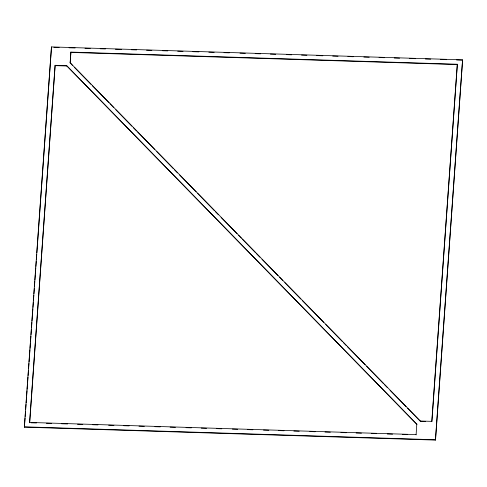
<?xml version="1.0" encoding="UTF-8"?>
<svg xmlns="http://www.w3.org/2000/svg" width="487" height="487" viewBox="0 0 487 487"><rect width="100%" height="100%" fill="white"/><g stroke="black" fill="none" stroke-linecap="round" stroke-linejoin="round"><path stroke-width="0.73" d="M24.35 426.831L51.488 46.916L462.589 59.846L435.512 440.084L24.411 427.154L24.35 426.831L435.445 439.761L435.512 440.084M24.411 427.154L24.575 424.877M24.685 423.361L25.062 418.053M25.172 416.537L25.549 411.229M25.659 409.713L26.036 404.405M26.146 402.889L26.523 397.581M26.633 396.065L27.01 390.757M27.12 389.241L27.497 383.933M27.607 382.417L27.984 377.108M28.094 375.587L28.477 370.278M28.581 368.762L28.964 363.454M29.068 361.938L29.451 356.63M29.561 355.114L29.938 349.806M30.048 348.29L30.425 342.982M30.535 341.466L30.912 336.158M31.022 334.642L31.399 329.334M31.509 327.818L31.886 322.51M31.996 320.988L32.373 315.679M32.483 314.164L32.86 308.855M32.97 307.34L33.347 302.031M33.457 300.516L33.84 295.207M33.944 293.691L34.327 288.383M34.431 286.867L34.814 281.559M34.924 280.043L35.301 274.735M35.411 273.219L35.788 267.911M35.898 266.389L36.275 261.081M36.385 259.565L36.762 254.257M36.872 252.741L51.488 46.916M66.634 65.666L416.86 424.268L66.634 65.666L55.122 65.307L29.61 422.43L416.038 434.581M29.67 422.753L55.122 65.307M72.326 65.228L70.14 62.732L70.895 52.097L457.33 64.247L431.878 421.693M70.201 63.054L70.895 52.097M416.105 434.903L416.799 423.946M457.33 64.247L431.817 421.371L420.305 421.012L70.14 62.732M435.445 439.761L462.589 59.846M53.832 47.312L59.152 47.476M69.032 47.787L75.108 47.982M84.988 48.292L90.308 48.456M100.182 48.767L105.502 48.937M115.382 49.248L121.464 49.437M131.338 49.747L136.658 49.918M146.538 50.228L151.859 50.392M162.494 50.727L167.814 50.898M177.694 51.208L183.015 51.372M192.889 51.683L198.97 51.878M208.85 52.188L214.17 52.352M224.044 52.663L229.365 52.833M240.006 53.168L245.32 53.333M255.2 53.643L260.521 53.814M270.401 54.124L275.721 54.288M286.356 54.623L291.676 54.794M301.556 55.104L306.871 55.268M316.751 55.579L322.832 55.774M332.712 56.084L338.027 56.249M347.907 56.559L353.227 56.729M363.862 57.064L369.183 57.229M379.063 57.539L384.383 57.709M394.263 58.02L399.577 58.184M409.457 58.495L415.539 58.69M425.413 59L430.733 59.164M440.613 59.475L446.695 59.67M456.569 59.98L461.889 60.145M70.962 52.419L457.39 64.57M55.183 65.629L66.695 65.989M407.613 408.283L420.366 421.334L425.407 421.492M31.186 422.801L36.501 422.966M46.375 423.276L51.689 423.447M61.557 423.757L67.632 423.946M77.5 424.256L82.814 424.421M92.682 424.731L97.997 424.901M108.625 425.236L113.94 425.401M123.814 425.711L129.128 425.882M138.996 426.192L144.31 426.356M154.939 426.691L160.253 426.856M170.121 427.166L175.436 427.336M186.064 427.671L191.379 427.836M201.247 428.146L206.561 428.317M216.435 428.627L221.749 428.791M232.378 429.126L237.693 429.297M247.56 429.607L252.875 429.771M263.504 430.106L268.818 430.271M278.686 430.581L284 430.752M293.874 431.062L299.188 431.226M309.817 431.561L315.132 431.732M324.999 432.042L330.314 432.206M340.943 432.541L346.257 432.712M356.125 433.022L361.439 433.187M371.307 433.497L376.621 433.661M387.25 433.996L392.565 434.167M402.439 434.477L407.753 434.641M74.45 67.407L90.923 84.257M92.518 85.889L108.991 102.745M110.05 103.828L113.769 107.639M115.894 109.812L131.837 126.121M133.432 127.752L136.622 131.015M137.681 132.099L154.683 149.497M156.814 151.676L173.287 168.526M174.346 169.616L177.536 172.879M179.66 175.052L196.133 191.902M197.728 193.534L214.201 210.39M215.26 211.474L218.45 214.737M221.104 217.458L237.047 233.766M238.642 235.398L241.296 238.119M242.362 239.202L255.115 252.254M256.174 253.337L259.894 257.142M262.024 259.321L277.961 275.63M279.556 277.261L282.746 280.524M284.871 282.697L300.814 299.006M302.403 300.637L323.66 322.382M325.785 324.561L342.258 341.411M343.323 342.501L346.507 345.764M347.572 346.847L365.104 364.793M366.699 366.419L383.172 383.275M384.237 384.365L387.421 387.628M390.081 390.343L406.024 406.651M420.305 421.012L420.366 421.334"/></g></svg>
